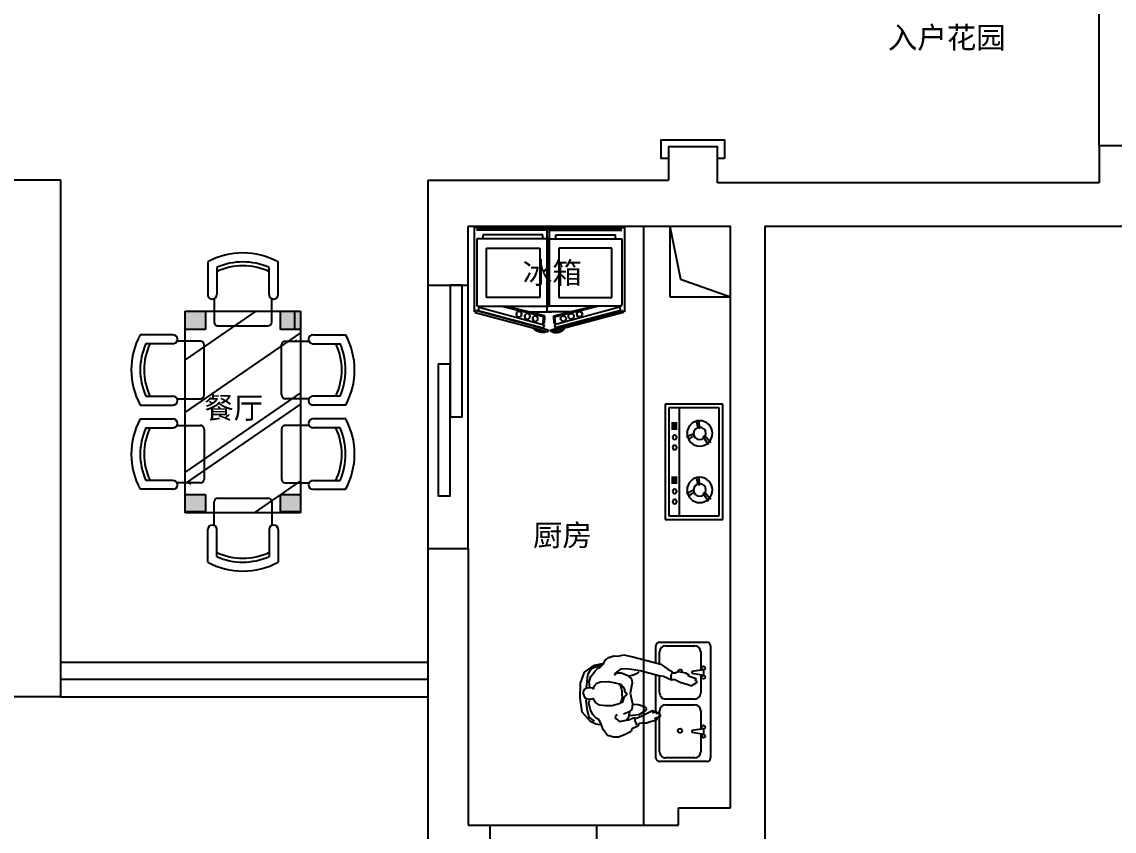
# Model space of a CAD drawing. Header units: millimetres. Extents: x -1705246 to 222838, y -3231245 to 126310.
# Drawn here: x -61807 to -54222, y 43800 to 49422 of the extents above; entities that cross this region are included whole.
import ezdxf

# ---------------------------------------------------------------- set-up
doc = ezdxf.new("R2010")
doc.units = ezdxf.units.MM
for name, color, linetype in [('016-P平面家具', 1, 'Continuous'), ('家具内线', 8, 'Continuous'), ('家具外线', 1, 'Continuous')]:
    doc.layers.add(name, color=color, linetype=linetype)
doc.styles.add('仿宋', font='')
doc.styles.get('仿宋').set_extended_font_data('SimSun')

# ---------------------------------------------------------------- blocks, each defined once
blk = doc.blocks.new('9876')
at = {"color": 250}
for p, q in [((38860.7, 77659.2), (39610.7, 77659.2)), ((38860.7, 77309.2), (38860.7, 77659.2)), ((39012.7, 77635.2), (38960.7, 77635.2)), ((39012.7, 77621.2), (38960.7, 77621.2)), ((39012.7, 77607.2), (38960.7, 77607.2)), ((39388.7, 77635.2), (39336.7, 77635.2)), ((39388.7, 77621.2), (39336.7, 77621.2)), ((39388.7, 77607.2), (39336.7, 77607.2)), ((39610.7, 77659.2), (39610.7, 77309.2)), ((39610.7, 77586.2), (38860.7, 77586.2)), ((39037.7, 77483.2), (39064.7, 77536.2)), ((39049.7, 77481.2), (39079.7, 77525.2)), ((39430.7, 77483.2), (39457.7, 77536.2)), ((39442.7, 77481.2), (39472.7, 77525.2)), ((39005.7, 77446.2), (38943.7, 77449.2)), ((39004.7, 77456.2), (38948.7, 77467.2)), ((39398.7, 77446.2), (39336.7, 77449.2)), ((39397.7, 77456.2), (39341.7, 77467.2)), ((39048.7, 77414.2), (39101.7, 77368.2)), ((39056.7, 77423.2), (39114.7, 77387.2)), ((39441.7, 77414.2), (39494.7, 77368.2)), ((39449.7, 77423.2), (39507.7, 77387.2)), ((39610.7, 77309.2), (38860.7, 77309.2))]:
    blk.add_line(p, q, dxfattribs=at)
for centre, radius in [((39064.7, 77619.2), 15), ((39135.7, 77619.2), 15), ((39440.7, 77619.2), 15), ((39511.7, 77619.2), 15), ((39037.7, 77445.2), 88), ((39430.7, 77445.2), 88), ((39037.7, 77445.2), 43), ((39430.7, 77445.2), 43)]:
    blk.add_circle(centre, radius, dxfattribs=at)
at = {"layer": '016-P平面家具'}
for p, q in [((38835.7, 77684.2), (39635.7, 77684.2)), ((38835.7, 77284.2), (38835.7, 77684.2)), ((39635.7, 77684.2), (39635.7, 77284.2)), ((39635.7, 77284.2), (38835.7, 77284.2))]:
    blk.add_line(p, q, dxfattribs=at)
blk = doc.blocks.new('RYRT')
at = {"color": 2}
for p, q in [((39901.5, 76842.5), (40680.5, 76842.5)), ((39876.3, 76489.7), (39876.3, 76817.3)), ((40705.7, 76817.3), (40705.7, 76489.7)), ((40020.3, 76464.5), (39901.5, 76464.5)), ((40358.4, 76464.5), (40104.5, 76464.5)), ((40680.5, 76464.5), (40417.3, 76464.5))]:
    blk.add_line(p, q, dxfattribs=at)
at = {"color": 251}
for p, q in [((39943.5, 76775.3), (40072.1, 76775.3)), ((40069.4, 76797.8), (40079.4, 76713)), ((40105.3, 76797.3), (40069.4, 76797.8)), ((40092.1, 76713), (40105.3, 76797.3)), ((40101.8, 76775.3), (40229.1, 76775.3)), ((40352.9, 76775.3), (40481.5, 76775.3)), ((40478.9, 76797.8), (40488.9, 76713)), ((40514.7, 76797.3), (40478.9, 76797.8)), ((40501.5, 76713), (40514.7, 76797.3)), ((40511.3, 76775.3), (40638.5, 76775.3)), ((39901.5, 76531.7), (39901.5, 76733.3)), ((40079.4, 76713), (40092.1, 76713)), ((40090, 76669.3), (40104.9, 76695.7)), ((40104.9, 76695.7), (40108.2, 76685.8)), ((40108.2, 76685.8), (40128, 76740.2)), ((40128, 76740.2), (40134.6, 76741.9)), ((40134.6, 76741.9), (40137.9, 76735.3)), ((40137.9, 76735.3), (40147.8, 76746.8)), ((40147.8, 76746.8), (40161, 76746.8)), ((40161, 76746.8), (40161, 76733.6)), ((40161, 76733.6), (40170.8, 76733.6)), ((40182.4, 76713.8), (40167.5, 76670.9)), ((40170.8, 76733.6), (40170.8, 76722.1)), ((40170.8, 76722.1), (40182.4, 76713.8)), ((40271.1, 76733.3), (40271.1, 76531.7)), ((40310.9, 76531.7), (40310.9, 76733.3)), ((40488.9, 76713), (40501.5, 76713)), ((40080.2, 76618.1), (40090, 76669.3)), ((40090, 76596.7), (40080.2, 76618.1)), ((40157.7, 76637.9), (40134.6, 76591.7)), ((40167.5, 76670.9), (40157.7, 76637.9)), ((40029, 76497.6), (40067, 76548.8)), ((40067, 76548.8), (40078.5, 76571.9)), ((40078.5, 76571.9), (40088.4, 76580.2)), ((40088.4, 76580.2), (40090, 76596.7)), ((40091.7, 76578.5), (40103.2, 76567)), ((40103.2, 76567), (40126.3, 76568.6)), ((40139.5, 76571.9), (40114.8, 76517.4)), ((40126.3, 76568.6), (40131.3, 76575.2)), ((40134.6, 76591.7), (40137.9, 76585.1)), ((40137.9, 76585.1), (40139.5, 76571.9)), ((40026.9, 76489.7), (39943.5, 76489.7)), ((39977.9, 76304.5), (40029, 76497.6)), ((40109.8, 76484.4), (40075.2, 76354.1)), ((40114.8, 76517.4), (40109.8, 76484.4)), ((40229.1, 76489.7), (40110.6, 76489.7)), ((40638.5, 76489.7), (40352.9, 76489.7)), ((40357.2, 76461.3), (40360.5, 76469.6)), ((40367.1, 76441.5), (40357.2, 76461.3)), ((40360.5, 76469.6), (40372, 76464.6)), ((40363.8, 76486.1), (40372, 76491)), ((40372, 76464.6), (40363.8, 76486.1)), ((40372, 76491), (40380.3, 76487.7)), ((40380.3, 76487.7), (40381.9, 76494.3)), ((40381.9, 76494.3), (40393.5, 76492.7)), ((40393.5, 76492.7), (40408.3, 76454.7)), ((40406.6, 76472.9), (40414.9, 76467.9)), ((40408.3, 76454.7), (40406.6, 76472.9)), ((40414.9, 76467.9), (40423.1, 76456.4)), ((40423.1, 76456.4), (40428.1, 76433.3)), ((40324.2, 76387.1), (40311, 76340.9)), ((40335.7, 76401.9), (40324.2, 76387.1)), ((40352.2, 76390.4), (40335.7, 76401.9)), ((40350.6, 76441.5), (40352.2, 76449.8)), ((40378.6, 76383.8), (40350.6, 76441.5)), ((40352.2, 76449.8), (40367.1, 76441.5)), ((40378.6, 76347.5), (40352.2, 76390.4)), ((40403.3, 76332.6), (40378.6, 76383.8)), ((40428.1, 76433.3), (40438, 76398.6)), ((40438, 76398.6), (40438, 76368.9)), ((39963.1, 76241.8), (39977.9, 76304.5)), ((40075.2, 76354.1), (40065.3, 76294.6)), ((40088.4, 76337.6), (40080.2, 76347.5)), ((40103.2, 76309.5), (40088.4, 76337.6)), ((40109.8, 76281.4), (40103.2, 76309.5)), ((40311, 76340.9), (40309.4, 76306.2)), ((40385.2, 76279.8), (40378.6, 76347.5)), ((40398.4, 76316.1), (40403.3, 76332.6)), ((40416.5, 76273.2), (40398.4, 76316.1)), ((40403.3, 76317.7), (40419.8, 76317.7)), ((40419.8, 76317.7), (40438, 76324.3)), ((40438, 76368.9), (40441.3, 76345.8)), ((40438, 76324.3), (40451.2, 76331)), ((40441.3, 76345.8), (40459.4, 76340.9)), ((40459.4, 76340.9), (40479.2, 76297.9)), ((39973, 76200.6), (39963.1, 76241.8)), ((40065.3, 76294.6), (40060.4, 76255)), ((40060.4, 76255), (40063.7, 76218.7)), ((40090, 76222), (40104.9, 76264.9)), ((40104.9, 76264.9), (40131.3, 76294.6)), ((40131.3, 76294.6), (40159.3, 76299.6)), ((40159.3, 76299.6), (40230.2, 76286.4)), ((40167.5, 76220.4), (40185.7, 76236.9)), ((40185.7, 76236.9), (40205.5, 76245.1)), ((40215.4, 76230.3), (40195.6, 76225.3)), ((40205.5, 76245.1), (40222, 76246.8)), ((40238.5, 76230.3), (40215.4, 76230.3)), ((40222, 76246.8), (40226.9, 76256.7)), ((40226.9, 76256.7), (40235.2, 76264.9)), ((40230.2, 76286.4), (40304.4, 76301.2)), ((40235.2, 76264.9), (40243.4, 76256.7)), ((40256.6, 76231.9), (40238.5, 76230.3)), ((40243.4, 76256.7), (40253.3, 76246.8)), ((40253.3, 76246.8), (40266.5, 76240.2)), ((40278, 76227), (40256.6, 76231.9)), ((40266.5, 76240.2), (40292.9, 76231.9)), ((40297.8, 76217.1), (40278, 76227)), ((40292.9, 76231.9), (40304.4, 76208.8)), ((40304.4, 76301.2), (40344, 76297.9)), ((40344, 76297.9), (40362.1, 76273.2)), ((40362.1, 76281.4), (40400, 76273.2)), ((40362.1, 76273.2), (40377, 76240.2)), ((40400, 76273.2), (40416.5, 76261.6)), ((40418.2, 76256.7), (40416.5, 76273.2)), ((40421.5, 76235.2), (40418.2, 76256.7)), ((40428.1, 76210.5), (40421.5, 76235.2)), ((40479.2, 76297.9), (40495.7, 76291.3)), ((40495.7, 76291.3), (40520.4, 76246.8)), ((40520.4, 76246.8), (40535.3, 76203.9)), ((39971.3, 76170.9), (39973, 76200.6)), ((39982.9, 76136.2), (39971.3, 76170.9)), ((40063.7, 76218.7), (40076.9, 76198.9)), ((40076.9, 76198.9), (40091.7, 76180.8)), ((40090, 76190.7), (40090, 76222)), ((40104.9, 76175.8), (40090, 76190.7)), ((40091.7, 76180.8), (40104.9, 76175.8)), ((40149.4, 76132.9), (40157.7, 76180.8)), ((40157.7, 76180.8), (40167.5, 76220.4)), ((40174.1, 76218.7), (40169.2, 76205.5)), ((40195.6, 76225.3), (40174.1, 76218.7)), ((40304.4, 76208.8), (40317.6, 76159.3)), ((40317.6, 76159.3), (40317.6, 76116.4)), ((40380.3, 76194), (40388.5, 76182.4)), ((40388.5, 76182.4), (40405, 76180.8)), ((40405, 76180.8), (40414.9, 76197.3)), ((40414.9, 76197.3), (40428.1, 76210.5)), ((40536.9, 76170.9), (40523.7, 76128)), ((40535.3, 76203.9), (40536.9, 76170.9)), ((40001, 76111.5), (39982.9, 76136.2)), ((40027.4, 76099.9), (40001, 76111.5)), ((40035.6, 76038.8), (40022.4, 76106.5)), ((40052.1, 76075.1), (40027.4, 76099.9)), ((40035.6, 76081.7), (40048.8, 76043.8)), ((40151.1, 76080.1), (40149.4, 76132.9)), ((40161, 76053.7), (40151.1, 76080.1)), ((40317.6, 76116.4), (40312.7, 76071.8)), ((40444.6, 76083.4), (40416.5, 76070.2)), ((40482.5, 76098.3), (40444.6, 76083.4)), ((40452.8, 76088.3), (40444.6, 76047.1)), ((40523.7, 76128), (40482.5, 76098.3)), ((40083.5, 75967.9), (40035.6, 76038.8)), ((40048.8, 76043.8), (40063.7, 76012.4)), ((40057.1, 76060.3), (40052.1, 76075.1)), ((40080.2, 76040.5), (40057.1, 76060.3)), ((40063.7, 76012.4), (40103.2, 75989.3)), ((40114.8, 76012.4), (40080.2, 76040.5)), ((40151.1, 76000.9), (40114.8, 76012.4)), ((40189, 76004.2), (40151.1, 76000.9)), ((40180.7, 76035.5), (40161, 76053.7)), ((40202.2, 76030.6), (40180.7, 76035.5)), ((40190.6, 76007.5), (40192.3, 76024)), ((40192.3, 75984.4), (40190.6, 76007.5)), ((40192.3, 76024), (40202.2, 76030.6)), ((40279.7, 76033.9), (40266.5, 76030.6)), ((40266.5, 76030.6), (40269.8, 76025.6)), ((40269.8, 76025.6), (40274.7, 76005.8)), ((40274.7, 76005.8), (40273.1, 75991)), ((40294.5, 76045.4), (40279.7, 76033.9)), ((40299.5, 75997.6), (40279.7, 76002.5)), ((40312.7, 76071.8), (40294.5, 76045.4)), ((40345.6, 76009.1), (40299.5, 75997.6)), ((40377, 76024), (40345.6, 76009.1)), ((40428.1, 76010.8), (40362.1, 75953)), ((40405, 76050.4), (40377, 76024)), ((40396.7, 75999.2), (40424.8, 76035.5)), ((40416.5, 76070.2), (40405, 76050.4)), ((40444.6, 76047.1), (40428.1, 76010.8)), ((40161, 75941.5), (40083.5, 75967.9)), ((40103.2, 75989.3), (40154.4, 75984.4)), ((40154.4, 75984.4), (40192.3, 75979.4)), ((40264.8, 75938.2), (40161, 75941.5)), ((40202.2, 75967.9), (40192.3, 75984.4)), ((40226.9, 75959.6), (40202.2, 75967.9)), ((40246.7, 75966.2), (40226.9, 75959.6)), ((40266.5, 75976.1), (40246.7, 75966.2)), ((40362.1, 75953), (40264.8, 75938.2)), ((40273.1, 75991), (40266.5, 75976.1)), ((40276.4, 75977.8), (40339, 75984.4)), ((40339, 75984.4), (40396.7, 75999.2))]:
    blk.add_line(p, q, dxfattribs=at)
at = {"color": 250}
blk.add_line((40680.5, 76733.3), (40680.5, 76531.7), dxfattribs=at)
at = {"color": 251}
for centre, radius in [((40056.3, 76794.1), 12.8), ((40118.5, 76793.6), 12.8), ((40465.7, 76794.1), 12.8), ((40527.9, 76793.6), 12.8), ((40491.5, 76631.4), 14.8)]:
    blk.add_circle(centre, radius, dxfattribs=at)
at = {"color": 2}
for centre, start, end in [((39901.5, 76817.3), 90, 180), ((40680.5, 76817.3), 0, 90), ((39901.5, 76489.7), 180, 270), ((40680.5, 76489.7), 270, 0)]:
    blk.add_arc(centre, 25.2, start, end, dxfattribs=at)
at = {"color": 251}
for centre, radius, start, end in [((39943.5, 76733.3), 42, 90, 180), ((40229.1, 76733.3), 42, 0, 90), ((40352.9, 76733.3), 42, 90, 180), ((40082.1, 76631.4), 14.8, 76.54612, 264.99984), ((39943.5, 76531.7), 42, 180, 270), ((40229.1, 76531.7), 42, 270, 0), ((40352.9, 76531.7), 42, 180, 270)]:
    blk.add_arc(centre, radius, start, end, dxfattribs=at)
at = {"color": 250}
for centre, start, end in [((40638.5, 76733.3), 0, 90), ((40638.5, 76531.7), 270, 0)]:
    blk.add_arc(centre, 42, start, end, dxfattribs=at)
blk = doc.blocks.new('gggggggggggggggggggggggggggggggggggggggggggg')
at = {"layer": '016-P平面家具'}
for p, q in [((57046.5, -4721.4), (57550.7, -4586.3)), ((57554.2, -4599.3), (57050, -4734.4)), ((57067.5, -4735.4), (57519.5, -4614.3)), ((57525.3, -4636), (57519.5, -4614.3)), ((57538.9, -4586.3), (57530.8, -4588.5)), ((57554.2, -4599.3), (57550.7, -4586.3)), ((57568.8, -4599.3), (57572.3, -4586.3)), ((57568.8, -4599.3), (58073.1, -4734.4)), ((58076.6, -4721.4), (57572.3, -4586.3)), ((57584.2, -4586.3), (57592.3, -4588.5)), ((57597.7, -4636), (57603.5, -4614.3)), ((58055.6, -4735.4), (57603.5, -4614.3)), ((57073.3, -4757.1), (57525.3, -4636)), ((57522, -4691.9), (57223.7, -4765.8)), ((57530.5, -4698.9), (57258.9, -4764.9)), ((57519.3, -4640.5), (57522, -4691.9)), ((57527.7, -4644.7), (57530.5, -4698.9)), ((57595.4, -4644.7), (57592.5, -4698.9)), ((57592.5, -4698.9), (57864.1, -4764.9)), ((58049.8, -4757.1), (57597.7, -4636)), ((57603.8, -4640.5), (57601.1, -4691.9)), ((57601.1, -4691.9), (57899.4, -4765.8)), ((57039.1, -5310.9), (57039.1, -4725.9)), ((57050, -4734.4), (57046.5, -4721.4)), ((57057.5, -5232.8), (57057.5, -4774.8)), ((57066.5, -4765.8), (57561.5, -4765.8)), ((57073.3, -4757.1), (57067.5, -4735.4)), ((57073.3, -4757.1), (57075.6, -4765.8)), ((57419.7, -4725.9), (57579.1, -4725.9)), ((57703.4, -4725.9), (57543.9, -4725.9)), ((57561.1, -5310.9), (57561.1, -4765.8)), ((58056.5, -4765.8), (57561.5, -4765.8)), ((57561.5, -4765.8), (57561.5, -5232.8)), ((57579.1, -5310.9), (57579.1, -4725.9)), ((58049.8, -4757.1), (58047.4, -4765.8)), ((58049.8, -4757.1), (58055.6, -4735.4)), ((58065.5, -5232.8), (58065.5, -4774.8)), ((58073.1, -4734.4), (58076.6, -4721.4)), ((58083.9, -5310.9), (58083.9, -4725.9)), ((57561.5, -5232.8), (57057.5, -5232.8)), ((57102.5, -5232.8), (57102.5, -5260.1)), ((57516.5, -5232.8), (57516.5, -5260.1)), ((57561.5, -5232.8), (58065.5, -5232.8)), ((57606.5, -5232.8), (57606.5, -5260.1)), ((58020.5, -5232.8), (58020.5, -5260.1)), ((57561.1, -5292.9), (57057.1, -5292.9)), ((57561.1, -5301.9), (57057.1, -5301.9)), ((57516.5, -5260.1), (57102.5, -5260.1)), ((57561.9, -5292.9), (58065.9, -5292.9)), ((57561.9, -5301.9), (58065.9, -5301.9)), ((57606.5, -5260.1), (58020.5, -5260.1)), ((57579.1, -5310.9), (57039.1, -5310.9)), ((57543.9, -5310.9), (58083.9, -5310.9))]:
    blk.add_line(p, q, dxfattribs=at)
at = {"layer": '016-P平面家具', "color": 8}
for p, q in [((57126.4, -4824.5), (57126.4, -5169)), ((57495.5, -4824.5), (57126.4, -4824.5)), ((57495.5, -5169), (57495.5, -4824.5)), ((57627.5, -4824.5), (57996.6, -4824.5)), ((57627.5, -5169), (57627.5, -4824.5)), ((57996.6, -4824.5), (57996.6, -5169)), ((57126.4, -5169), (57495.5, -5169)), ((57996.6, -5169), (57627.5, -5169))]:
    blk.add_line(p, q, dxfattribs=at)
at = {"layer": '016-P平面家具'}
for centre, major_axis, start_param, end_param in [((57513, -4656.8), (0.1, 75.1), -0.349666, 0.876406), ((57513, -4656.8), (49.9, 49.9), 0.531704, 1.562691), ((57351, -4709), (-13.4, 13.4), 1.570796326794353, 7.853981633973939), ((57464.2, -4678.4), (13.4, 13.4), 1.570796326794897, 7.853981633974483), ((57066.5, -4774.8), (6.36, 6.36), 0.785398, 2.356194)]:
    blk.add_ellipse(centre, major_axis=major_axis, ratio=1, start_param=start_param, end_param=end_param, dxfattribs=at)
at = {"layer": '016-P平面家具', "extrusion": (0, 0, -1)}
for centre, major_axis, start_param, end_param in [((57610, -4656.8), (-0.3, 75.1), -0.347336, 0.878736), ((57610, -4656.8), (-49.9, 49.9), 0.531704, 1.562691), ((57658.8, -4678.4), (-13.4, 13.4), 4.712389, 10.995574), ((57713.7, -4694.7), (-13.4, 13.4), 4.712389, 10.995574), ((57772, -4709), (-13.4, 13.4), 6.283185307179586, 12.56637061435917), ((58056.5, -4774.8), (-6.36, 6.36), 0.785398, 2.356194)]:
    blk.add_ellipse(centre, major_axis=major_axis, ratio=1, start_param=start_param, end_param=end_param, dxfattribs=at)
at = {"layer": '016-P平面家具'}
blk.add_ellipse((57409.4, -4694.7), major_axis=(-13.4, 13.4), ratio=1, dxfattribs=at)
blk = doc.blocks.new('MK-JJ-0284')
at = {"layer": '家具内线'}
h = blk.add_hatch(color=256, dxfattribs=at)
h.paths.add_polyline_path([(-138709.4, 109231.8), (-138709.4, 109092.8), (-138582.1, 109092.8), (-138582.1, 109231.8)])
h.paths.add_polyline_path([(-138709.4, 109753.9), (-138582.1, 109753.9), (-138582.1, 109892.8), (-138709.4, 109892.8)])
h.paths.add_polyline_path([(-139982.1, 109753.9), (-139854.8, 109753.9), (-139854.8, 109892.8), (-139982.1, 109892.8)])
h.paths.add_polyline_path([(-139854.8, 109231.8), (-139982.1, 109231.8), (-139982.1, 109092.8), (-139854.8, 109092.8)])
for p, q in [((-139831.4, 109892.8), (-139280.5, 109092.8)), ((-139782, 109863.7), (-139774.7, 109856.3)), ((-139415.4, 109892.8), (-138864.5, 109092.8)), ((-139336.7, 109892.8), (-138785.8, 109092.8)), ((-138803.5, 109892.8), (-138582.1, 109571.3)), ((-138782.1, 109863.7), (-138789.5, 109856.3)), ((-139982.1, 109581.8), (-139645.4, 109092.8)), ((-139782, 109122), (-139774.7, 109129.4)), ((-138782.1, 109122), (-138789.5, 109129.4))]:
    blk.add_line(p, q, dxfattribs=at)
for centre, start, end in [((-139574.3, 109755.3), 64.60229, 115.51652), ((-138989.9, 109755.3), 64.48348, 115.39771), ((-139874.1, 109492.5), 154.48348, 205.39771), ((-138690.1, 109492.5), 334.60229, 25.51652), ((-139574.3, 109230.4), 244.48348, 295.39771), ((-138989.9, 109230.4), 244.60229, 295.51652)]:
    blk.add_arc(centre, 423.9, start, end, dxfattribs=at)
at = {"layer": '家具外线', "color": 2}
for p, q in [((-139819.1, 109979.2), (-139819.1, 110205.9)), ((-139756.9, 109979.2), (-139756.9, 110167.2)), ((-139392.4, 110167.5), (-139392.4, 109979.2)), ((-139330.2, 110206.3), (-139330.2, 109979.2)), ((-139233.9, 110206.3), (-139233.9, 109979.2)), ((-139171.7, 110167.5), (-139171.7, 109979.2)), ((-138807.3, 109979.2), (-138807.3, 110167.2)), ((-138745.1, 109979.2), (-138745.1, 110205.9)), ((-139774.7, 109788.1), (-139774.7, 109951.1)), ((-139374.7, 109951.1), (-139374.7, 109788.1)), ((-139189.5, 109951.1), (-139189.5, 109788.1)), ((-138789.5, 109788.1), (-138789.5, 109951.1)), ((-139982.1, 109892.8), (-138582.1, 109892.8)), ((-139982.1, 109092.8), (-139982.1, 109892.8)), ((-139982.1, 109850.1), (-139854.8, 109850.1)), ((-139854.8, 109892.8), (-139854.8, 109753.9)), ((-138709.4, 109753.9), (-138709.4, 109892.8)), ((-138589.1, 109892.8), (-138589.1, 109753.9)), ((-138582.1, 109892.8), (-138582.1, 109092.8)), ((-139854.8, 109753.9), (-139982.1, 109753.9)), ((-139401.3, 109761.4), (-139748, 109761.4)), ((-139162.8, 109761.4), (-138816.2, 109761.4)), ((-138582.1, 109753.9), (-138709.4, 109753.9)), ((-140098.1, 109737.3), (-140324.7, 109737.3)), ((-139906.9, 109692.9), (-140069.9, 109692.9)), ((-139982.5, 109700.3), (-139975.2, 109692.9)), ((-138657.2, 109692.9), (-138494.2, 109692.9)), ((-138466.1, 109737.3), (-138239.4, 109737.3)), ((-140098.1, 109675.1), (-140286.1, 109675.1)), ((-139880.3, 109319.6), (-139880.3, 109666.2)), ((-138683.9, 109319.6), (-138683.9, 109666.2)), ((-138466.1, 109675.1), (-138278.1, 109675.1)), ((-140286.4, 109310.7), (-140098.1, 109310.7)), ((-138277.8, 109310.7), (-138466.1, 109310.7)), ((-140325.2, 109248.5), (-140098.1, 109248.5)), ((-140069.9, 109292.9), (-139906.9, 109292.9)), ((-139982.1, 109231.8), (-139854.8, 109231.8)), ((-139854.8, 109231.8), (-139854.8, 109092.8)), ((-139401.3, 109224.3), (-139748, 109224.3)), ((-139162.8, 109224.3), (-138816.2, 109224.3)), ((-138709.4, 109092.8), (-138709.4, 109231.8)), ((-138709.4, 109231.8), (-138582.1, 109231.8)), ((-138494.2, 109292.9), (-138657.2, 109292.9)), ((-138589.1, 109231.8), (-138589.1, 109092.8)), ((-138239, 109248.5), (-138466.1, 109248.5)), ((-139774.7, 109197.6), (-139774.7, 109034.6)), ((-139374.7, 109034.6), (-139374.7, 109197.6)), ((-139189.5, 109034.6), (-139189.5, 109197.6)), ((-138789.5, 109197.6), (-138789.5, 109034.6)), ((-138582.1, 109092.8), (-139982.1, 109092.8)), ((-139819.1, 109006.5), (-139819.1, 108779.8)), ((-139756.9, 109006.5), (-139756.9, 108818.5)), ((-139392.4, 108818.2), (-139392.4, 109006.5)), ((-139330.2, 108779.4), (-139330.2, 109006.5)), ((-139233.9, 108779.4), (-139233.9, 109006.5)), ((-139171.7, 108818.2), (-139171.7, 109006.5)), ((-138807.3, 109006.5), (-138807.3, 108818.5)), ((-138745.1, 109006.5), (-138745.1, 108779.8))]:
    blk.add_line(p, q, dxfattribs=at)
at = {"layer": '家具外线'}
for p, q in [((-139982.1, 109892.8), (-139854.8, 109892.8)), ((-139982.1, 109753.9), (-139982.1, 109892.8)), ((-138709.4, 109892.8), (-138582.1, 109892.8)), ((-138582.1, 109892.8), (-138582.1, 109753.9)), ((-138581.6, 109700.3), (-138589, 109692.9)), ((-139982.1, 109092.8), (-139982.1, 109231.8)), ((-138582.1, 109231.8), (-138582.1, 109092.8)), ((-139854.8, 109092.8), (-139982.1, 109092.8)), ((-138582.1, 109092.8), (-138709.4, 109092.8))]:
    blk.add_line(p, q, dxfattribs=at)
at = {"layer": '家具外线', "color": 2}
for centre, radius, start, end in [((-139574.3, 109755.3), 512.8, 61.58302, 118.51785), ((-138989.9, 109755.3), 512.8, 61.48215, 118.41698), ((-139574.3, 109755.3), 450.6, 66.20179, 113.90856), ((-138989.9, 109755.3), 450.6, 66.09144, 113.79821), ((-139788, 109979.2), 31.1, 180, 0), ((-139361.3, 109979.2), 31.1, 180, 0), ((-139202.8, 109979.2), 31.1, 180, 0), ((-138776.2, 109979.2), 31.1, 180, 0), ((-139748, 109788.1), 26.7, 180, 270), ((-139401.3, 109788.1), 26.7, 270, 0), ((-139162.8, 109788.1), 26.7, 180, 270), ((-138816.2, 109788.1), 26.7, 270, 0), ((-139874.1, 109492.5), 512.8, 151.48215, 208.41698), ((-140098.1, 109706.2), 31.1, 270, 90), ((-139906.9, 109666.2), 26.7, 0, 90), ((-138657.2, 109666.2), 26.7, 90, 180), ((-138466.1, 109706.2), 31.1, 90, 270), ((-138690.1, 109492.5), 512.8, 331.58302, 28.51785), ((-139874.1, 109492.5), 450.6, 156.09144, 203.79821), ((-138690.1, 109492.5), 450.6, 336.20179, 23.90856), ((-140098.1, 109279.6), 31.1, 270, 90), ((-139906.9, 109319.6), 26.7, 270, 0), ((-138657.2, 109319.6), 26.7, 180, 270), ((-138466.1, 109279.6), 31.1, 90, 270), ((-139748, 109197.6), 26.7, 90, 180), ((-139401.3, 109197.6), 26.7, 0, 90), ((-139162.8, 109197.6), 26.7, 90, 180), ((-138816.2, 109197.6), 26.7, 0, 90), ((-139788, 109006.5), 31.1, 0, 180), ((-139361.3, 109006.5), 31.1, 0, 180), ((-139202.8, 109006.5), 31.1, 0, 180), ((-138776.2, 109006.5), 31.1, 0, 180), ((-139574.3, 109230.4), 512.8, 241.48215, 298.41698), ((-139574.3, 109230.4), 450.6, 246.09144, 293.79821), ((-138989.9, 109230.4), 512.8, 241.58302, 298.51785), ((-138989.9, 109230.4), 450.6, 246.20179, 293.90856)]:
    blk.add_arc(centre, radius, start, end, dxfattribs=at)

msp = doc.modelspace()

# ---------------------------------------------------------------- linework, layer by layer
at = {"color": 251}
for p, q in [((-54326.8, 48563), (-54326.8, 49693)), ((-57306.8, 48003), (-57232.4, 47634.7)), ((-57232.4, 47634.7), (-56886.8, 47513)), ((-58986.8, 47593), (-58986.8, 45763)), ((-58706.8, 45763), (-58706.8, 47593)), ((-58986.8, 44973), (-61536.8, 44973)), ((-61536.8, 44733), (-58986.8, 44733)), ((-58556.8, 43843), (-57816.8, 43843))]:
    msp.add_line(p, q, dxfattribs=at)
for p, q in [((-56976.8, 48553), (-57316.8, 48553)), ((-57316.8, 48553), (-57316.8, 48323)), ((-56976.8, 48303), (-56976.8, 48553)), ((-54326.8, 48563), (-54086.8, 48563)), ((-54326.8, 48563), (-54326.8, 48303)), ((-61536.8, 48323), (-62526.8, 48323)), ((-61536.8, 44733), (-61536.8, 48323)), ((-58986.8, 48323), (-58986.8, 47593)), ((-58986.8, 48323), (-57316.8, 48323)), ((-54326.8, 48303), (-56976.8, 48303)), ((-58706.8, 47593), (-58706.8, 48003)), ((-58706.8, 48003), (-56886.8, 48003)), ((-57306.8, 48003), (-57306.8, 47513)), ((-56886.8, 43963), (-56886.8, 48003)), ((-56646.8, 48003), (-56646.8, 41953)), ((-56646.8, 48003), (-54086.8, 48003)), ((-58986.8, 47593), (-58706.8, 47593)), ((-57306.8, 47513), (-56886.8, 47513)), ((-58986.8, 45763), (-58706.8, 45763)), ((-58986.8, 45763), (-58986.8, 43633)), ((-58706.8, 45763), (-58706.8, 43843)), ((-61536.8, 44733), (-62246.5, 44733)), ((-57246.8, 43843), (-57246.8, 43963)), ((-57246.8, 43963), (-56886.8, 43963)), ((-58706.8, 43843), (-58556.8, 43843)), ((-58556.8, 43843), (-58556.8, 43633)), ((-57816.8, 43843), (-57816.8, 43633)), ((-57816.8, 43843), (-57246.8, 43843))]:
    msp.add_line(p, q)
at = {"color": 250}
msp.add_line((-57486.8, 43843), (-57486.8, 48003), dxfattribs=at)
at = {"color": 3}
msp.add_line((-58986.8, 44853), (-61536.8, 44853), dxfattribs=at)
at = {"color": 2}
for points in [[(-58748.6, 47593), (-58832.1, 47593), (-58832.1, 46678), (-58748.6, 46678)], [(-58832.1, 47045.1), (-58915.5, 47045.1), (-58915.5, 46130.1), (-58832.1, 46130.1)]]:
    msp.add_lwpolyline(points, close=True, dxfattribs=at)
at = {"layer": '016-P平面家具'}
msp.add_lwpolyline([(-56926.8, 48473), (-56976.8, 48473), (-56976.8, 48553), (-57316.8, 48553), (-57316.8, 48473), (-57366.8, 48473), (-57366.8, 48603), (-56926.8, 48603)], close=True, dxfattribs=at)

# ---------------------------------------------------------------- block references
at = {"rotation": 180}
msp.add_blockref('gggggggggggggggggggggggggggggggggggggggggggg', (-583, 42682.1), dxfattribs=at)
at = {"layer": '016-P平面家具', "xscale": -1, "rotation": 90}
msp.add_blockref('9876', (20345.4, 85601), dxfattribs=at)
at = {"layer": '016-P平面家具', "rotation": 270}
msp.add_blockref('RYRT', (-133868.1, 84989.2), dxfattribs=at)
at = {"layer": '家具外线', "rotation": 270}
msp.add_blockref('MK-JJ-0284', (-169764.5, -92570.3), dxfattribs=at)

# ---------------------------------------------------------------- texts
at = {"color": 1, "char_height": 150, "attachment_point": 1, "style": '仿宋'}
for s, insert, width in [('入户花园', (-55793.6, 49388.1), 854.124), ('冰箱', (-58328, 47753.3), 429.529), ('餐厅', (-60540.2, 46816.2), 429.529), ('厨房', (-58257.7, 45931.7), 429.529)]:
    msp.add_mtext(s, dxfattribs=dict(at, insert=insert, width=width))

doc.saveas('drawing.dxf')
